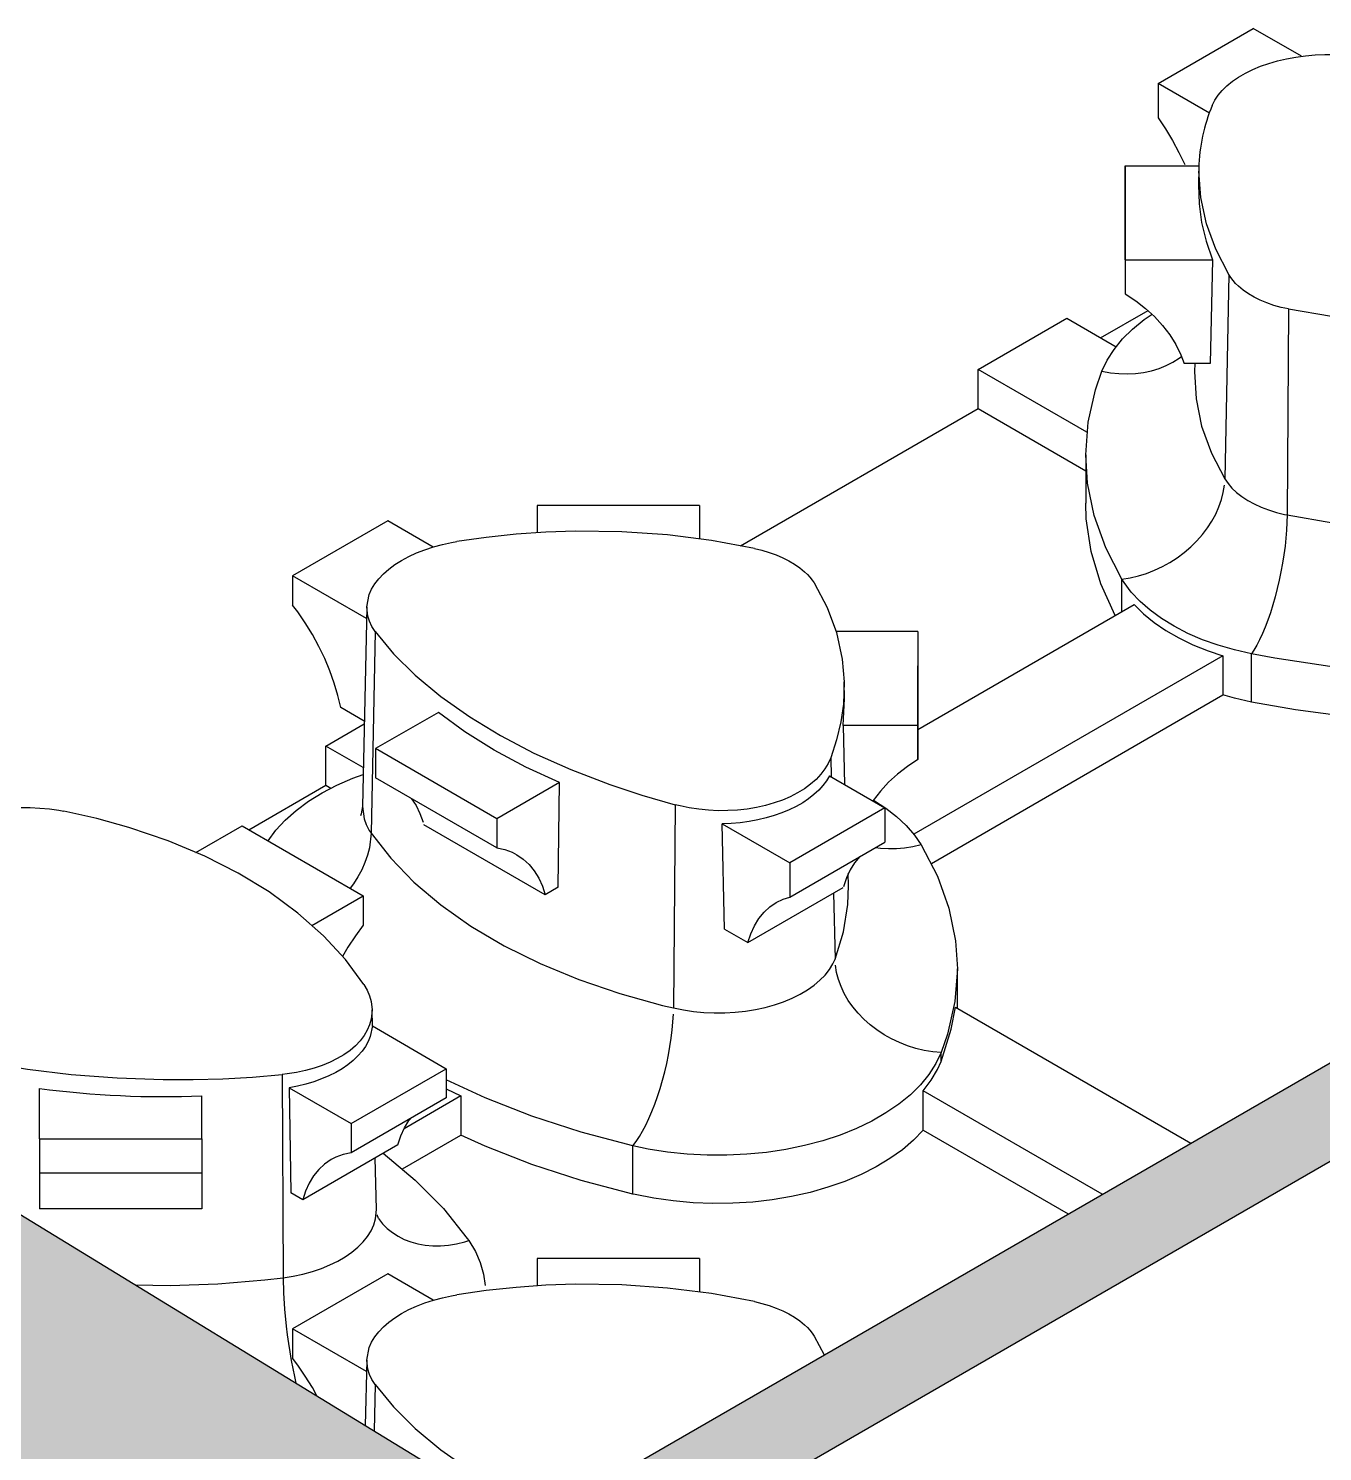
# Model space of a CAD drawing. Header units: millimetres. Extents: x 441156 to 441876, y 4514765 to 4515211.
# Drawn here: x 441489.989 to 441490.625, y 4515036.565 to 4515037.264 of the extents above; entities that cross this region are included whole.
import ezdxf

# ---------------------------------------------------------------- set-up
doc = ezdxf.new("R2010")
doc.units = ezdxf.units.MM
doc.layers.add('Cornice', color=7, linetype='Continuous')
doc.layers.add('Cornice_Tratteggi', color=7, linetype='Continuous', lineweight=5)

msp = doc.modelspace()

# ---------------------------------------------------------------- hatches: boundary and pattern name
at = {"layer": 'Cornice_Tratteggi'}
h = msp.add_hatch(dxfattribs=at)
h.set_pattern_fill('AR-RSHKE', color=254, scale=3.01875e-05)
h.set_pattern_definition([(0, (441481.528145, 4515051.270611), (0.0195524437, 0.00920115), [0.004600575, -0.0038338125, 0.0053673375, -0.0023002875, 0.0069008625, -0.00306705]), (0, (441481.5327455, 4515051.270994), (0.0195524437, 0.00920115), [0.0038338125, -0.0145684875, 0.00306705, -0.004600575]), (0, (441481.541947, 4515051.2700355), (0.0195524437, 0.00920115), [0.002300287, -0.023769637]), (90, (441481.528145, 4515051.2706106), (-0.0065174813, 0.00920115), [0.008817769, -0.027986831]), (90, (441481.5327455, 4515051.2706106), (-0.0065174813, 0.00920115), [0.008626078, -0.028178522]), (90, (441481.5365793, 4515051.2706106), (-0.0065174813, 0.00920115), [0.008051006, -0.028753594]), (90, (441481.5419467, 4515051.2700355), (-0.0065174813, 0.00920115), [0.008817769, -0.027986831]), (90, (441481.544247, 4515051.2700355), (-0.0065174813, 0.00920115), [0.008817769, -0.027986831]), (90, (441481.551148, 4515051.2706106), (-0.0065174813, 0.00920115), [0.008434387, -0.028370212])])
h.paths.add_polyline_path([(441490.01807424, 4515036.35548412), (441489.97624511, 4515036.37963395), (441489.97624511, 4515035.76380895), (441489.76709948, 4515035.88455808), (441489.76709948, 4515035.83625808), (441490.01807424, 4515035.69135912)])
h.paths.add_polyline_path([(441491.33918857, 4515037.1182225), (441491.33918857, 4515037.16652215), (441489.97624511, 4515036.37963395), (441490.01807424, 4515036.35548412)])
msp.add_hatch(color=254, dxfattribs=at).paths.add_polyline_path([(441489.95742889, 4515036.69872815, 1.032811065), (441489.87026317, 4515036.55398606), (441489.93402486, 4515036.51502755), (441489.95044298, 4515036.52450647), (441489.97410147, 4515036.51084665), (441489.97605703, 4515036.51111167), (441489.98080044, 4515036.51153459), (441489.98556043, 4515036.51174106), (441489.99032181, 4515036.51172767), (441489.9950656, 4515036.51149707), (441489.99974206, 4515036.51105289), (441490.00430146, 4515036.51039877), (441490.00672284, 4515036.50995572), (441490.02303871, 4515036.50632802), (441490.03876728, 4515036.50200371), (441490.05794381, 4515036.49549603), (441490.07163157, 4515036.48976019), (441490.09426945, 4515036.50283074), (441490.14194986, 4515036.47530271), (441490.18703763, 4515036.50133389), (441490.18354425, 4515036.50335078), (441490.18318219, 4515036.50461077), (441490.18164739, 4515036.50884534), (441490.17973193, 4515036.51268618), (441490.17745039, 4515036.51610408), (441490.15980777, 4515036.52628996), (441490.1598081, 4515036.54066914), (441490.18876078, 4515036.55738394)])

# ---------------------------------------------------------------- linework, layer by layer
at = {"layer": 'Cornice', "color": 254, "linetype": 'Continuous'}
for p, q in [((441490.54406929, 4515037.23694978), (441490.59081656, 4515037.26393907)), ((441490.61447504, 4515037.25027925), (441490.59081656, 4515037.26393907)), ((441490.54406929, 4515037.23694978), (441490.54406891, 4515037.22011096)), ((441490.56927025, 4515037.22239937), (441490.54406929, 4515037.23694978)), ((441490.52784283, 4515037.19644725), (441490.5278423, 4515037.17960845)), ((441490.52784283, 4515037.15043576), (441490.52784283, 4515037.19644725)), ((441490.52784283, 4515037.19644725), (441490.56419972, 4515037.19644647)), ((441490.56408297, 4515037.19539221), (441490.56390714, 4515037.18716836)), ((441490.5278423, 4515037.17960845), (441490.5278423, 4515037.13359697)), ((441490.52784283, 4515037.15043576), (441490.5278423, 4515037.13359697)), ((441490.52784283, 4515037.15043576), (441490.57081912, 4515037.15043484)), ((441490.57081912, 4515037.15043484), (441490.56969934, 4515037.0994136)), ((441490.57881098, 4515037.14317394), (441490.57679249, 4515037.04280557)), ((441490.51586252, 4515037.11205329), (441490.53912762, 4515037.12548527)), ((441490.60816766, 4515037.12622502), (441490.60746589, 4515037.02509645)), ((441490.45566716, 4515037.09652534), (441490.49921256, 4515037.12166605)), ((441490.49921256, 4515037.12166605), (441490.52342296, 4515037.10768831)), ((441490.56969934, 4515037.0994136), (441490.5568827, 4515037.0994136)), ((441490.56203099, 4515037.0994136), (441490.56194805, 4515037.09553412)), ((441490.50908119, 4515037.06568703), (441490.45566716, 4515037.09652534)), ((441490.45566716, 4515037.07729981), (441490.45566716, 4515037.09652534)), ((441490.33898198, 4515037.00993224), (441490.45566716, 4515037.07729981)), ((441490.45566716, 4515037.07729981), (441490.50850321, 4515037.0467952)), ((441490.50850321, 4515037.0545626), (441490.50850321, 4515037.03090042)), ((441490.31885942, 4515037.0297803), (441490.23916442, 4515037.0297803)), ((441490.23916442, 4515037.0297803), (441490.23916442, 4515037.01635819)), ((441490.31885942, 4515037.0297803), (441490.31885942, 4515037.01330074)), ((441490.16580986, 4515037.02226097), (441490.11906259, 4515036.99527168)), ((441490.18814249, 4515037.00936667), (441490.16580986, 4515037.02226097)), ((441490.11906259, 4515036.99527168), (441490.11906226, 4515036.98089267)), ((441490.15536644, 4515036.97431074), (441490.11906259, 4515036.99527168)), ((441490.52633088, 4515036.97760522), (441490.52633088, 4515036.99361505)), ((441490.15548687, 4515036.97994334), (441490.1533909, 4515036.88190742)), ((441490.42616358, 4515036.91977416), (441490.53238665, 4515036.98110149)), ((441490.15958274, 4515036.96792489), (441490.15762588, 4515036.86882712)), ((441490.42616304, 4515036.96782912), (441490.3859894, 4515036.96782827)), ((441490.42616304, 4515036.96782912), (441490.42616304, 4515036.92181764)), ((441490.42616304, 4515036.96782912), (441490.42616358, 4515036.95099033)), ((441490.57593205, 4515036.95596078), (441490.42414202, 4515036.86832561)), ((441490.42616358, 4515036.90497884), (441490.42616358, 4515036.95099033)), ((441490.57593205, 4515036.95596078), (441490.57593205, 4515036.93673526)), ((441490.5899218, 4515036.93323899), (441490.5899218, 4515036.95690117)), ((441490.39009873, 4515036.93488704), (441490.38992104, 4515036.94319804)), ((441490.43273752, 4515036.85406265), (441490.57593205, 4515036.93673526)), ((441490.15428893, 4515036.92391144), (441490.14279874, 4515036.93054524)), ((441490.38941415, 4515036.92181685), (441490.39009873, 4515036.93488704)), ((441490.19067425, 4515036.92820492), (441490.1598081, 4515036.91038544)), ((441490.13548037, 4515036.91166719), (441490.15425895, 4515036.9225089)), ((441490.42616304, 4515036.92181764), (441490.38941415, 4515036.92181685)), ((441490.38941415, 4515036.92181685), (441490.39003601, 4515036.89280448)), ((441490.42616304, 4515036.92181764), (441490.42616358, 4515036.90497884)), ((441490.15380102, 4515036.90108986), (441490.13548037, 4515036.91166719)), ((441490.13548037, 4515036.89244166), (441490.13548037, 4515036.91166719)), ((441490.1598081, 4515036.91038544), (441490.15980777, 4515036.89600626)), ((441490.21936284, 4515036.87600183), (441490.1598081, 4515036.91038544)), ((441490.38337807, 4515036.90593593), (441490.38357351, 4515036.89653538)), ((441490.21936252, 4515036.86162264), (441490.15980777, 4515036.89600626)), ((441490.38265558, 4515036.89706532), (441490.40993658, 4515036.88131559)), ((441490.0976455, 4515036.8705979), (441490.13548037, 4515036.89244166)), ((441490.13548037, 4515036.89244166), (441490.13793949, 4515036.8910219)), ((441490.25022899, 4515036.8938213), (441490.21936284, 4515036.87600183)), ((441490.24944788, 4515036.84234896), (441490.25022899, 4515036.8938213)), ((441490.30690945, 4515036.88286658), (441490.30612348, 4515036.78309282)), ((441490.40993658, 4515036.88131559), (441490.36318932, 4515036.85432631)), ((441490.40993658, 4515036.88131559), (441490.40993697, 4515036.86447634)), ((441490.21936284, 4515036.87600183), (441490.21936252, 4515036.86162264)), ((441490.07163157, 4515036.85947649), (441490.09426945, 4515036.87254704)), ((441490.09426945, 4515036.87254704), (441490.1538242, 4515036.83816343)), ((441490.24309899, 4515036.83868346), (441490.18354425, 4515036.87306708)), ((441490.33007227, 4515036.87344526), (441490.36318932, 4515036.85432631)), ((441490.33111778, 4515036.82182023), (441490.33007227, 4515036.87344526)), ((441490.3631897, 4515036.83748705), (441490.40993697, 4515036.86447634)), ((441490.36318932, 4515036.85432631), (441490.3631897, 4515036.83748705)), ((441490.39205782, 4515036.84325281), (441490.39193392, 4515036.84904836)), ((441490.24944788, 4515036.84234896), (441490.24309899, 4515036.83868346)), ((441490.34265503, 4515036.81515926), (441490.3894023, 4515036.84214855)), ((441490.38476, 4515036.83946834), (441490.38543302, 4515036.80709803)), ((441490.12855486, 4515036.82357355), (441490.1538242, 4515036.83816343)), ((441490.1538242, 4515036.83816343), (441490.15382452, 4515036.82378462)), ((441490.33111778, 4515036.82182023), (441490.34265503, 4515036.81515926)), ((441490.44550267, 4515036.78295887), (441490.44550267, 4515036.80228129)), ((441490.44454281, 4515036.78351304), (441490.56016688, 4515036.71675809)), ((441490.15831669, 4515036.77420698), (441490.15814481, 4515036.78224636)), ((441490.15825078, 4515036.77424503), (441490.1945697, 4515036.75327759)), ((441490.43753294, 4515036.75677428), (441490.43753294, 4515036.76121094)), ((441490.11396147, 4515036.75038969), (441490.11442777, 4515036.65063458)), ((441490.14782244, 4515036.7262883), (441490.1945697, 4515036.75327759)), ((441490.1945697, 4515036.75327759), (441490.19457003, 4515036.7388982)), ((441489.99477287, 4515036.71876828), (441489.99477287, 4515036.7435795)), ((441490.11733955, 4515036.74388651), (441490.11821665, 4515036.69235854)), ((441490.11733955, 4515036.74388651), (441490.14782244, 4515036.7262883)), ((441490.51662148, 4515036.69161739), (441490.42868473, 4515036.7423872)), ((441490.42868473, 4515036.72316168), (441490.42868473, 4515036.7423872)), ((441490.07446787, 4515036.71876828), (441490.07446787, 4515036.73998428)), ((441490.19457003, 4515036.7388982), (441490.14782276, 4515036.71190892)), ((441490.20173257, 4515036.73991869), (441490.1738384, 4515036.72381413)), ((441490.20173257, 4515036.73991869), (441490.20173257, 4515036.72069316)), ((441490.14782244, 4515036.7262883), (441490.14782276, 4515036.71190892)), ((441490.17301319, 4515036.70411218), (441490.20173257, 4515036.72069316)), ((441490.42868473, 4515036.72316168), (441490.49997152, 4515036.68200462)), ((441489.99477287, 4515036.71876828), (441489.99477287, 4515036.70192918)), ((441489.99477287, 4515036.71876828), (441490.07446787, 4515036.71876828)), ((441490.07446787, 4515036.71876828), (441490.07446787, 4515036.70192918)), ((441490.17083355, 4515036.71595903), (441490.12408629, 4515036.68896974)), ((441490.28621161, 4515036.69174721), (441490.28621161, 4515036.71540939)), ((441490.16024139, 4515036.68418177), (441490.15969944, 4515036.70953081)), ((441490.07446787, 4515036.70192918), (441489.99477287, 4515036.70192918)), ((441489.99477287, 4515036.70192918), (441489.99477287, 4515036.68451213)), ((441490.07446787, 4515036.70192918), (441490.07446787, 4515036.68451213)), ((441490.12408629, 4515036.68896974), (441490.11821665, 4515036.69235854)), ((441490.07446787, 4515036.68451213), (441489.99477287, 4515036.68451213)), ((441490.31885942, 4515036.660064), (441490.23916442, 4515036.660064)), ((441490.23916442, 4515036.660064), (441490.23916442, 4515036.64664189)), ((441490.31885942, 4515036.660064), (441490.31885942, 4515036.64358444)), ((441490.16580986, 4515036.65254467), (441490.11906259, 4515036.62555538)), ((441490.18814249, 4515036.63965036), (441490.16580986, 4515036.65254467)), ((441490.11906259, 4515036.62555538), (441490.11906226, 4515036.61117637)), ((441490.15536644, 4515036.60459444), (441490.11906259, 4515036.62555538)), ((441490.15548687, 4515036.61022704), (441490.15480072, 4515036.5781336)), ((441490.15958274, 4515036.59820858), (441490.15913404, 4515036.57548593))]:
    msp.add_line(p, q, dxfattribs=at)
at = {"layer": 'Cornice', "color": 254}
for p, q in [((441489.97624511, 4515036.37963395), (441491.33918857, 4515037.16652215)), ((441490.01807424, 4515036.35548412), (441491.33918857, 4515037.1182225)), ((441489.95742889, 4515036.69872815), (441490.18876078, 4515036.55738394))]:
    msp.add_line(p, q, dxfattribs=at)
at = {"layer": 'Cornice', "color": 254, "linetype": 'Continuous'}
for points in [[(441490.57062781, 4515037.22616839, 0), (441490.57187756, 4515037.22868062, 0), (441490.57351559, 4515037.23114409, 0), (441490.57552274, 4515037.23353312, 0), (441490.57787983, 4515037.23582199, 0), (441490.58058281, 4515037.23800122, 0), (441490.58361777, 4515037.24006418, 0), (441490.58695099, 4515037.24198969, 0), (441490.59054877, 4515037.24375656, 0), (441490.59439804, 4515037.24535515, 0), (441490.5984847, 4515037.24678323, 0), (441490.60276443, 4515037.24802665, 0), (441490.60719289, 4515037.24907124, 0), (441490.61175361, 4515037.24991044, 0), (441490.61643061, 4515037.25054427, 0), (441490.62117402, 4515037.2509672, 0), (441490.62593401, 4515037.25117366, 0), (441490.63069539, 4515037.25116027, 0), (441490.63543917, 4515037.25092968, 0), (441490.64011564, 4515037.2504855, 0), (441490.64467504, 4515037.24983137, 0), (441490.64709642, 4515037.24938833, 0)], [(441490.54406891, 4515037.22011096, 0), (441490.54775736, 4515037.21463147, 0), (441490.55117892, 4515037.20894761, 0), (441490.55430756, 4515037.20310265, 0), (441490.55711946, 4515037.19714105, 0), (441490.55742301, 4515037.19644662, 0)], [(441490.57881098, 4515037.14317394, 0), (441490.57244888, 4515037.1555716, 0), (441490.56784933, 4515037.1680832, 0), (441490.56499634, 4515037.18098693, 0), (441490.56406412, 4515037.1938256, 0), (441490.56408304, 4515037.19539575, 0)], [(441490.56390714, 4515037.18716836, 0), (441490.56419251, 4515037.17791143, 0), (441490.56544324, 4515037.16868122, 0), (441490.56765479, 4515037.15951126, 0), (441490.57081912, 4515037.15043484, 0)], [(441490.60816766, 4515037.12622502, 0), (441490.60448902, 4515037.12701572, 0), (441490.60094316, 4515037.12798876, 0), (441490.59745924, 4515037.12917404, 0), (441490.59416727, 4515037.13053666, 0), (441490.59117575, 4515037.13202186, 0), (441490.58840886, 4515037.13365492, 0), (441490.58581705, 4515037.13547847, 0), (441490.58350223, 4515037.13743334, 0), (441490.58213135, 4515037.13879266, 0), (441490.58089375, 4515037.14019896, 0), (441490.57978012, 4515037.14166707, 0), (441490.57881098, 4515037.14317394, 0)], [(441490.5278423, 4515037.13359697, 0), (441490.53305855, 4515037.13024699, 0), (441490.53789738, 4515037.12653855, 0), (441490.54232194, 4515037.12249988, 0), (441490.54629856, 4515037.11816172, 0), (441490.54979699, 4515037.11355708, 0), (441490.55279058, 4515037.108721, 0), (441490.55525657, 4515037.10369029, 0), (441490.5568827, 4515037.0994136, 0)], [(441490.60816766, 4515037.12622502, 0), (441490.62926657, 4515037.1227682, 0), (441490.65081994, 4515037.12018056, 0), (441490.67331924, 4515037.11844728, 0), (441490.69597783, 4515037.11766591, 0), (441490.7105933, 4515037.11767129, 0), (441490.72516176, 4515037.11807494, 0), (441490.73981792, 4515037.11888848, 0), (441490.75433505, 4515037.12010599, 0)], [(441490.51647293, 4515037.09563295, 0), (441490.51905472, 4515037.10108727, 0), (441490.52245007, 4515037.10639092, 0), (441490.52663314, 4515037.11150354, 0), (441490.53157209, 4515037.11638622, 0), (441490.53722933, 4515037.1210018, 0), (441490.5410751, 4515037.1237113, 0)], [(441490.51647293, 4515037.09563295, 0), (441490.52062845, 4515037.0949176, 0), (441490.52478595, 4515037.09450588, 0), (441490.5289138, 4515037.09440091, 0), (441490.53298056, 4515037.09460351, 0), (441490.5369553, 4515037.09511212, 0), (441490.54080777, 4515037.09592288, 0), (441490.54450864, 4515037.09702961, 0), (441490.54802975, 4515037.0984239, 0), (441490.5513443, 4515037.10009513, 0), (441490.55442706, 4515037.10203058, 0), (441490.5555965, 4515037.10288047, 0)], [(441490.50850321, 4515037.0545626, 0), (441490.50971014, 4515037.07063012, 0), (441490.51332187, 4515037.08657699, 0), (441490.51647293, 4515037.09563295, 0)], [(441490.56194805, 4515037.09553412, 0), (441490.5626796, 4515037.08204051, 0), (441490.56544537, 4515037.06863505, 0), (441490.57022429, 4515037.05541978, 0), (441490.57679249, 4515037.04280557, 0)], [(441490.52633088, 4515036.99361505, 0), (441490.51833176, 4515037.00902033, 0), (441490.51267269, 4515037.02476758, 0), (441490.50939619, 4515037.04073856, 0), (441490.50850321, 4515037.0545626, 0)], [(441490.52633088, 4515036.99361505, 0), (441490.53035573, 4515036.99425201, 0), (441490.53438249, 4515036.99519323, 0), (441490.53838053, 4515036.99643156, 0), (441490.54231942, 4515036.99795758, 0), (441490.54616917, 4515036.99975967, 0), (441490.54990049, 4515037.00182411, 0), (441490.55348499, 4515037.0041352, 0), (441490.55689537, 4515037.00667533, 0), (441490.56010569, 4515037.0094252, 0), (441490.56309152, 4515037.01236385, 0), (441490.56583013, 4515037.01546894, 0), (441490.56830067, 4515037.01871682, 0), (441490.57048435, 4515037.02208279, 0), (441490.57236454, 4515037.02554121, 0), (441490.57392694, 4515037.02906578, 0), (441490.57515966, 4515037.03262967, 0), (441490.57605331, 4515037.03620575, 0), (441490.57660109, 4515037.03976681, 0), (441490.57679249, 4515037.04280557, 0)], [(441490.57679249, 4515037.04280557, 0), (441490.57839625, 4515037.04047542, 0), (441490.58034566, 4515037.03823483, 0), (441490.58262589, 4515037.03610087, 0), (441490.58521959, 4515037.03408976, 0), (441490.58810701, 4515037.03221682, 0), (441490.59126619, 4515037.03049629, 0), (441490.59467307, 4515037.02894128, 0), (441490.59830173, 4515037.02756362, 0), (441490.60212456, 4515037.02637379, 0), (441490.60611245, 4515037.02538085, 0), (441490.60746589, 4515037.02509645, 0)], [(441490.52304615, 4515036.9757088, 0), (441490.51592246, 4515036.99125664, 0), (441490.51115693, 4515037.00710217, 0), (441490.50878534, 4515037.0231264, 0), (441490.50850321, 4515037.03090042, 0)], [(441490.60746589, 4515037.02509645, 0), (441490.60738036, 4515037.02147747, 0), (441490.60717328, 4515037.01768841, 0), (441490.60684622, 4515037.01375811, 0), (441490.60640167, 4515037.00971646, 0), (441490.60584301, 4515037.00559424, 0), (441490.60517451, 4515037.00142281, 0), (441490.60440124, 4515036.99723392, 0), (441490.60352908, 4515036.99305946, 0), (441490.60256469, 4515036.98893118, 0), (441490.60151539, 4515036.98488052, 0), (441490.60038918, 4515036.9809383, 0), (441490.59919461, 4515036.97713452, 0), (441490.5979408, 4515036.97349812, 0), (441490.59663727, 4515036.9700568, 0), (441490.59529395, 4515036.96683673, 0), (441490.59392106, 4515036.96386242, 0), (441490.59252905, 4515036.96115651, 0), (441490.59112852, 4515036.95873959, 0), (441490.5899218, 4515036.95690117, 0)], [(441490.60746589, 4515037.02509645, 0), (441490.62986632, 4515037.02122353, 0), (441490.65276616, 4515037.01849252, 0), (441490.67599114, 4515037.01692419, 0), (441490.69936449, 4515037.01653049, 0), (441490.72270833, 4515037.01731441, 0), (441490.745845, 4515037.01926998, 0), (441490.75480135, 4515037.02035088, 0)], [(441490.34583821, 4515037.00866834, 0), (441490.3247393, 4515037.01255778, 0), (441490.30318593, 4515037.01528119, 0), (441490.28068664, 4515037.01684222, 0), (441490.25802804, 4515037.01713728, 0), (441490.24341257, 4515037.01665286, 0), (441490.22884411, 4515037.01564233, 0), (441490.21418796, 4515037.01408578, 0), (441490.19967082, 4515037.01199834, 0)], [(441490.15548682, 4515036.97994134, 0), (441490.15552857, 4515036.98078957, 0), (441490.15591848, 4515036.98346227, 0), (441490.15670486, 4515036.98612245, 0), (441490.15788156, 4515036.98874182, 0), (441490.15944764, 4515036.99130816, 0), (441490.16139362, 4515036.9938151, 0), (441490.16369697, 4515036.99623652, 0), (441490.16633519, 4515036.99854631, 0), (441490.169301, 4515037.00073347, 0), (441490.17258111, 4515037.00279298, 0), (441490.17613928, 4515037.00470385, 0), (441490.17993929, 4515037.00644511, 0), (441490.18397144, 4515037.00800882, 0), (441490.18821734, 4515037.00939103, 0), (441490.19263117, 4515037.01057824, 0), (441490.19716714, 4515037.01155692, 0), (441490.19967082, 4515037.01199834, 0)], [(441490.34583821, 4515037.00866834, 0), (441490.34951686, 4515037.00778248, 0), (441490.35306271, 4515037.00673277, 0), (441490.35654663, 4515037.00548852, 0), (441490.3598386, 4515037.0040875, 0), (441490.36283012, 4515037.00258503, 0), (441490.36559701, 4515037.0009545, 0), (441490.36818882, 4515036.99915431, 0), (441490.37050364, 4515036.99724359, 0), (441490.37187452, 4515036.9959248, 0), (441490.37311212, 4515036.99456789, 0), (441490.37422576, 4515036.99315868, 0), (441490.37519489, 4515036.99171942, 0)], [(441490.5899218, 4515036.95690117, 0), (441490.58155456, 4515036.95882076, 0), (441490.57350894, 4515036.96115406, 0), (441490.56584618, 4515036.96388334, 0), (441490.55862458, 4515036.96698781, 0), (441490.55189911, 4515036.97044385, 0), (441490.54572096, 4515036.97422516, 0), (441490.54013714, 4515036.97830296, 0), (441490.53519016, 4515036.98264621, 0), (441490.53091765, 4515036.98722186, 0), (441490.52735214, 4515036.99199509, 0), (441490.52633088, 4515036.99361505, 0)], [(441490.37519489, 4515036.99171942, 0), (441490.38155699, 4515036.97975438, 0), (441490.38615654, 4515036.96737855, 0), (441490.38900953, 4515036.95430257, 0), (441490.3899209, 4515036.94320464, 0)], [(441490.14279874, 4515036.93054524, 0), (441490.14137345, 4515036.93653082, 0), (441490.1395639, 4515036.94257517, 0), (441490.13738388, 4515036.94863227, 0), (441490.13484997, 4515036.95465603, 0), (441490.13198146, 4515036.96060061, 0), (441490.12880018, 4515036.96642076, 0), (441490.12533033, 4515036.97207219, 0), (441490.12159833, 4515036.97751189, 0), (441490.11906226, 4515036.98089267, 0)], [(441490.15958274, 4515036.96792489, 0), (441490.15799295, 4515036.97037045, 0), (441490.1567822, 4515036.97290501, 0), (441490.15596134, 4515036.97550145, 0), (441490.15554127, 4515036.97813264, 0), (441490.15548682, 4515036.97994134, 0)], [(441490.53238665, 4515036.98110149, 0), (441490.53690774, 4515036.97660616, 0), (441490.54209024, 4515036.97235544, 0), (441490.5478947, 4515036.96838167, 0), (441490.55427695, 4515036.9647151, 0), (441490.56118843, 4515036.96138362, 0), (441490.56857652, 4515036.9584126, 0), (441490.57593205, 4515036.95596078, 0)], [(441490.15958274, 4515036.96792489, 0), (441490.16862447, 4515036.95700831, 0), (441490.17929005, 4515036.94641541, 0), (441490.19189002, 4515036.93593154, 0), (441490.20604146, 4515036.92594496, 0), (441490.22118757, 4515036.916788, 0), (441490.23759732, 4515036.90823312, 0), (441490.25568849, 4515036.90012247, 0), (441490.27486501, 4515036.89277065, 0), (441490.29059358, 4515036.8875663, 0), (441490.30690945, 4515036.88286658, 0)], [(441490.76662368, 4515036.95120974, 0), (441490.73921654, 4515036.94833369, 0), (441490.71148103, 4515036.94683832, 0), (441490.68362542, 4515036.94673485, 0), (441490.65585888, 4515036.94802407, 0), (441490.62838992, 4515036.95069629, 0), (441490.60142478, 4515036.95473144, 0), (441490.5899218, 4515036.95690117, 0)], [(441490.3899209, 4515036.94320464, 0), (441490.38994175, 4515036.9409776, 0), (441490.38951757, 4515036.93229991, 0), (441490.38829284, 4515036.92358544, 0), (441490.38624027, 4515036.91475229, 0), (441490.38337807, 4515036.90593593, 0)], [(441490.5899218, 4515036.93323899, 0), (441490.58155456, 4515036.93515857, 0), (441490.57593205, 4515036.93673526, 0)], [(441490.7219286, 4515036.92357518, 0), (441490.69409361, 4515036.92294802, 0), (441490.66626907, 4515036.92371448, 0), (441490.63866394, 4515036.9258688, 0), (441490.61148549, 4515036.92939481, 0), (441490.5899218, 4515036.93323899, 0)], [(441490.25022899, 4515036.8938213, 0), (441490.2336061, 4515036.90136135, 0), (441490.21807496, 4515036.90964103, 0), (441490.20373403, 4515036.91860783, 0), (441490.19067425, 4515036.92820492, 0)], [(441490.38337807, 4515036.90593593, 0), (441490.38212831, 4515036.90313483, 0), (441490.38049028, 4515036.90040598, 0), (441490.37848313, 4515036.89777777, 0), (441490.37612605, 4515036.89527859, 0), (441490.37342306, 4515036.89291904, 0), (441490.3703881, 4515036.89070607, 0), (441490.36705488, 4515036.88866231, 0), (441490.3634571, 4515036.88681035, 0), (441490.35960783, 4515036.88516061, 0), (441490.35552117, 4515036.883715, 0), (441490.35124144, 4515036.88248769, 0), (441490.34681299, 4515036.88149285, 0), (441490.34225226, 4515036.88073722, 0), (441490.33757527, 4515036.88022007, 0), (441490.33283185, 4515036.87994553, 0), (441490.32807186, 4515036.87991775, 0), (441490.32331049, 4515036.88013991, 0), (441490.3185667, 4515036.88060817, 0), (441490.31389023, 4515036.88131624, 0), (441490.30933083, 4515036.88225783, 0), (441490.30690945, 4515036.88286658, 0)], [(441490.42616358, 4515036.90497884, 0), (441490.42094732, 4515036.90162886, 0), (441490.41610849, 4515036.89792043, 0), (441490.41168393, 4515036.89388176, 0), (441490.40770731, 4515036.8895436, 0), (441490.40420889, 4515036.88493895, 0), (441490.40405355, 4515036.88471196, 0)], [(441490.10708589, 4515036.86514754, 0), (441490.11091592, 4515036.87035156, 0), (441490.11551697, 4515036.87534306, 0), (441490.12085403, 4515036.88008404, 0), (441490.12688647, 4515036.88453842, 0), (441490.13356839, 4515036.88867231, 0), (441490.14084893, 4515036.89245425, 0), (441490.14867269, 4515036.89585544, 0), (441490.15372955, 4515036.89774715, 0)], [(441490.38265558, 4515036.89706532, 0), (441490.38124384, 4515036.89463042, 0), (441490.37950691, 4515036.89226663, 0), (441490.37745538, 4515036.88998842, 0), (441490.37510181, 4515036.88780971, 0), (441490.37246059, 4515036.88574382, 0), (441490.36954787, 4515036.88380338, 0), (441490.36638145, 4515036.88200025, 0), (441490.36298069, 4515036.88034546, 0), (441490.35936638, 4515036.87884913, 0), (441490.35556063, 4515036.87752041, 0), (441490.3515867, 4515036.87636741, 0), (441490.34746889, 4515036.87539719, 0), (441490.34323237, 4515036.87461568, 0), (441490.33890305, 4515036.87402766, 0), (441490.33450739, 4515036.87363672, 0), (441490.33007227, 4515036.87344526, 0)], [(441489.93025423, 4515036.85645209, 0), (441489.93150398, 4515036.85896432, 0), (441489.93314202, 4515036.86142779, 0), (441489.93514916, 4515036.86381681, 0), (441489.93750625, 4515036.86610569, 0), (441489.94020923, 4515036.86828492, 0), (441489.94324419, 4515036.87034788, 0), (441489.94657742, 4515036.87227339, 0), (441489.9501752, 4515036.87404026, 0), (441489.95402446, 4515036.87563885, 0), (441489.95811112, 4515036.87706693, 0), (441489.96239085, 4515036.87831034, 0), (441489.96681931, 4515036.87935494, 0), (441489.97138003, 4515036.88019414, 0), (441489.97605703, 4515036.88082797, 0), (441489.98080044, 4515036.8812509, 0), (441489.98556043, 4515036.88145736, 0), (441489.99032181, 4515036.88144397, 0), (441489.9950656, 4515036.88121337, 0), (441489.99974206, 4515036.8807692, 0), (441490.00430146, 4515036.88011507, 0), (441490.00672284, 4515036.87967203, 0)], [(441490.15339092, 4515036.88190806, 0), (441490.15337994, 4515036.88158385, 0), (441490.15314546, 4515036.87968029, 0), (441490.15280799, 4515036.87842266, 0), (441490.15251455, 4515036.87768394, 0), (441490.15236315, 4515036.87738978, 0), (441490.15235602, 4515036.87737792, 0)], [(441490.1533909, 4515036.88190742, 0), (441490.15355149, 4515036.87894536, 0), (441490.15415862, 4515036.87600266, 0), (441490.15520767, 4515036.8731017, 0), (441490.15669065, 4515036.87026456, 0), (441490.15762588, 4515036.86882712, 0)], [(441490.17745039, 4515036.88582038, 0), (441490.17973193, 4515036.88240249, 0), (441490.18164739, 4515036.87856164, 0), (441490.18318219, 4515036.87432707, 0), (441490.18354425, 4515036.87306708, 0)], [(441490.40433003, 4515036.88511445, 0), (441490.41030565, 4515036.88122616, 0), (441490.41567155, 4515036.87705198, 0), (441490.42038691, 4515036.87262368, 0), (441490.42441582, 4515036.86797496, 0), (441490.42767499, 4515036.86322884, 0)], [(441490.15404955, 4515036.79461373, 0), (441490.14500782, 4515036.80682397, 0), (441490.13434225, 4515036.81842363, 0), (441490.12174228, 4515036.82963574, 0), (441490.10759083, 4515036.84003438, 0), (441490.09244473, 4515036.8492849, 0), (441490.07603497, 4515036.85763125, 0), (441490.05794381, 4515036.86521234, 0), (441490.03876728, 4515036.87172001, 0), (441490.02303871, 4515036.87604432, 0), (441490.00672284, 4515036.87967203, 0)], [(441490.15762588, 4515036.86882712, 0), (441490.1573842, 4515036.86529414, 0), (441490.15679904, 4515036.86171327, 0), (441490.15587485, 4515036.85811176, 0), (441490.15461867, 4515036.85451704, 0), (441490.15304006, 4515036.85095645, 0), (441490.15115103, 4515036.8474571, 0), (441490.14896597, 4515036.84404561, 0), (441490.14738827, 4515036.84187917, 0)], [(441490.15762588, 4515036.86882712, 0), (441490.16725807, 4515036.85655803, 0), (441490.17870575, 4515036.84482031, 0), (441490.19188178, 4515036.83370329, 0), (441490.2066859, 4515036.82329157, 0), (441490.22300543, 4515036.8136644, 0), (441490.24071617, 4515036.80489505, 0), (441490.25968334, 4515036.79705025, 0), (441490.27976258, 4515036.79018971, 0), (441490.30080107, 4515036.78436564, 0), (441490.30612348, 4515036.78309282, 0)], [(441490.21936252, 4515036.86162264, 0), (441490.22324882, 4515036.86082927, 0), (441490.22689111, 4515036.85951545, 0), (441490.22922085, 4515036.85832591, 0)], [(441490.42767499, 4515036.86322884, 0), (441490.42365014, 4515036.86225, 0), (441490.41962338, 4515036.86157467, 0), (441490.41562534, 4515036.86120798, 0), (441490.41168645, 4515036.86115271, 0), (441490.4078367, 4515036.86140931, 0), (441490.40524534, 4515036.86176765, 0)], [(441490.42767499, 4515036.86322884, 0), (441490.43567412, 4515036.84782356, 0), (441490.44133318, 4515036.83207631, 0), (441490.44460968, 4515036.81610533, 0), (441490.44550267, 4515036.80228129, 0)], [(441490.22922085, 4515036.85832591, 0), (441490.23239122, 4515036.85616125, 0), (441490.23524797, 4515036.85351168, 0), (441490.23776939, 4515036.85039735, 0), (441490.23993626, 4515036.84684198, 0), (441490.24173211, 4515036.84287261, 0), (441490.24309899, 4515036.83868346, 0)], [(441490.39762656, 4515036.85736899, 0), (441490.39505786, 4515036.85431722, 0), (441490.39284122, 4515036.85082093, 0), (441490.3909935, 4515036.84690674, 0), (441490.38952876, 4515036.84260443, 0), (441490.3894023, 4515036.84214855, 0)], [(441490.38543302, 4515036.80709803, 0), (441490.38960792, 4515036.82038133, 0), (441490.39176169, 4515036.83382416, 0), (441490.39205782, 4515036.84325281, 0)], [(441490.34265503, 4515036.81515926, 0), (441490.34408033, 4515036.81949908, 0), (441490.34588987, 4515036.82345396, 0), (441490.34806989, 4515036.82699382, 0), (441490.3506038, 4515036.8300917, 0), (441490.35347231, 4515036.83272404, 0), (441490.35653317, 4515036.8348017, 0)], [(441490.35653317, 4515036.8348017, 0), (441490.35999301, 4515036.83646496, 0), (441490.3631897, 4515036.83748705, 0)], [(441490.15382452, 4515036.82378462, 0), (441490.14993821, 4515036.81850376, 0), (441490.14629593, 4515036.81298424, 0), (441490.14355702, 4515036.80839073, 0)], [(441490.30612348, 4515036.78309282, 0), (441490.31096555, 4515036.78210929, 0), (441490.31593767, 4515036.78137315, 0), (441490.32100199, 4515036.78089001, 0), (441490.32611998, 4515036.78066353, 0), (441490.33125268, 4515036.78069545, 0), (441490.33636104, 4515036.78098552, 0), (441490.34140616, 4515036.78153153, 0), (441490.34634966, 4515036.78232933, 0), (441490.35115392, 4515036.78337284, 0), (441490.35578236, 4515036.78465413, 0), (441490.36019977, 4515036.78616344, 0), (441490.36437252, 4515036.78788928, 0), (441490.36826886, 4515036.78981853, 0), (441490.37185914, 4515036.7919365, 0), (441490.37511603, 4515036.79422706, 0), (441490.37801474, 4515036.79667279, 0), (441490.38053322, 4515036.79925508, 0), (441490.38265229, 4515036.80195426, 0), (441490.38435582, 4515036.80474981, 0), (441490.38543302, 4515036.80709803, 0)], [(441490.43753294, 4515036.76121094, 0), (441490.43337742, 4515036.76158441, 0), (441490.42921992, 4515036.76226202, 0), (441490.42509208, 4515036.76323863, 0), (441490.42102531, 4515036.76450679, 0), (441490.41705057, 4515036.76605686, 0), (441490.4131981, 4515036.76787703, 0), (441490.40949723, 4515036.76995346, 0), (441490.40597613, 4515036.77227034, 0), (441490.40266158, 4515036.77481004, 0), (441490.39957881, 4515036.77755323, 0), (441490.39675129, 4515036.78047904, 0), (441490.39420054, 4515036.78356519, 0), (441490.39194597, 4515036.7867882, 0), (441490.39000473, 4515036.79012354, 0), (441490.3883916, 4515036.79354583, 0), (441490.38711886, 4515036.79702902, 0), (441490.3861962, 4515036.80054659, 0), (441490.38563063, 4515036.80407179, 0), (441490.38543302, 4515036.80709803, 0)], [(441490.44550267, 4515036.80228129, 0), (441490.44429573, 4515036.78621377, 0), (441490.440684, 4515036.7702669, 0), (441490.43753294, 4515036.76121094, 0)], [(441490.15404955, 4515036.79461373, 0), (441490.15563934, 4515036.79186797, 0), (441490.1568501, 4515036.78905568, 0), (441490.15767095, 4515036.7862068, 0), (441490.15809102, 4515036.78335129, 0), (441490.15814486, 4515036.7822442, 0)], [(441490.28621161, 4515036.71540939, 0), (441490.2877998, 4515036.71752135, 0), (441490.28938874, 4515036.71993828, 0), (441490.29096634, 4515036.7226418, 0), (441490.2925206, 4515036.72561132, 0), (441490.29403969, 4515036.72882424, 0), (441490.29551205, 4515036.73225612, 0), (441490.29692647, 4515036.73588083, 0), (441490.29827219, 4515036.73967079, 0), (441490.29953896, 4515036.74359716, 0), (441490.30071715, 4515036.74763004, 0), (441490.30179779, 4515036.75173876, 0), (441490.30277266, 4515036.75589203, 0), (441490.30363432, 4515036.76005826, 0), (441490.30437624, 4515036.76420573, 0), (441490.30499275, 4515036.76830288, 0), (441490.30547917, 4515036.77231853, 0), (441490.3058318, 4515036.77622211, 0), (441490.30604796, 4515036.77998391, 0), (441490.30612348, 4515036.78309282, 0)], [(441490.43753294, 4515036.75677428, 0), (441490.44251445, 4515036.77259765, 0), (441490.44454281, 4515036.78351304, 0)], [(441490.15814486, 4515036.7822442, 0), (441490.15810373, 4515036.78049932, 0), (441490.15771381, 4515036.77766124, 0), (441490.15692744, 4515036.77486693, 0), (441490.15575074, 4515036.77214629, 0), (441490.15418465, 4515036.76951237, 0), (441490.15223868, 4515036.76697126, 0), (441490.14993532, 4515036.76454928, 0), (441490.1472971, 4515036.76227274, 0), (441490.14433129, 4515036.76015285, 0), (441490.14105119, 4515036.75819401, 0), (441490.13749301, 4515036.75641594, 0), (441490.13369301, 4515036.75483838, 0), (441490.12966085, 4515036.7534691, 0), (441490.12541496, 4515036.75231091, 0), (441490.12100112, 4515036.7513748, 0), (441490.11646516, 4515036.75067177, 0), (441490.11396147, 4515036.75038969, 0)], [(441490.15825078, 4515036.77424503, 0), (441490.15791926, 4515036.7716845, 0), (441490.15724222, 4515036.76914674, 0), (441490.15622382, 4515036.76664728, 0), (441490.15487027, 4515036.76420139, 0), (441490.15318985, 4515036.76182403, 0), (441490.15119283, 4515036.75952973, 0), (441490.14889143, 4515036.75733253, 0), (441490.14629971, 4515036.75524584, 0), (441490.14343352, 4515036.75328244, 0), (441490.14031039, 4515036.75145433, 0), (441490.1369494, 4515036.74977267, 0), (441490.13337111, 4515036.74824776, 0), (441490.1295974, 4515036.74688892, 0), (441490.12565133, 4515036.74570446, 0), (441490.12155704, 4515036.74470161, 0), (441490.11733955, 4515036.74388651, 0)], [(441489.96779408, 4515036.75650872, 0), (441489.988893, 4515036.7530519, 0), (441490.01044636, 4515036.75046426, 0), (441490.03294566, 4515036.74873098, 0), (441490.05560425, 4515036.74794961, 0), (441490.07021972, 4515036.74795499, 0), (441490.08478818, 4515036.74835864, 0), (441490.09944434, 4515036.74917218, 0), (441490.11396147, 4515036.75038969, 0)], [(441490.43753294, 4515036.76121094, 0), (441490.43495115, 4515036.75575662, 0), (441490.4315558, 4515036.75045297, 0), (441490.42737273, 4515036.74534035, 0), (441490.42243379, 4515036.74045767, 0), (441490.41677655, 4515036.73584209, 0), (441490.41044407, 4515036.73152875, 0), (441490.40348455, 4515036.72755046, 0), (441490.39595095, 4515036.72393751, 0), (441490.38790061, 4515036.72071738, 0), (441490.37939479, 4515036.7179146, 0), (441490.37049823, 4515036.71555048, 0), (441490.36127864, 4515036.71364303, 0), (441490.35180619, 4515036.71220675, 0), (441490.34215296, 4515036.71125258, 0), (441490.33239242, 4515036.71078779, 0), (441490.32259886, 4515036.7108159, 0), (441490.31284681, 4515036.7113367, 0), (441490.3032105, 4515036.71234624, 0), (441490.29376324, 4515036.71383682, 0), (441490.28621161, 4515036.71540939, 0)], [(441490.42868473, 4515036.7423872, 0), (441490.43263885, 4515036.74756019, 0), (441490.43579701, 4515036.75291247, 0), (441490.43753294, 4515036.75677428, 0)], [(441490.28621161, 4515036.71540939, 0), (441490.26086036, 4515036.72203904, 0), (441490.23659949, 4515036.72991203, 0), (441490.21361152, 4515036.73896914, 0), (441490.19456983, 4515036.74786641, 0)], [(441490.19456993, 4515036.7434297, 0), (441490.20173257, 4515036.73991869, 0)], [(441490.17083355, 4515036.71595903, 0), (441490.17225885, 4515036.72029884, 0), (441490.17406839, 4515036.72425373, 0), (441490.17624841, 4515036.72779358, 0), (441490.17692741, 4515036.72871233, 0)], [(441490.28621161, 4515036.69174721, 0), (441490.26086036, 4515036.69837686, 0), (441490.23659949, 4515036.70624985, 0), (441490.21361152, 4515036.71530696, 0), (441490.20173257, 4515036.72069316, 0)], [(441490.42868473, 4515036.72316168, 0), (441490.42396474, 4515036.71820734, 0), (441490.41851481, 4515036.71350935, 0), (441490.41237641, 4515036.70910348, 0), (441490.40559626, 4515036.70502325, 0), (441490.39822596, 4515036.70129972, 0), (441490.3903216, 4515036.69796122, 0), (441490.38194334, 4515036.69503317, 0), (441490.37315495, 4515036.69253784, 0), (441490.36402331, 4515036.69049423, 0), (441490.35461791, 4515036.68891789, 0), (441490.34501034, 4515036.68782082, 0), (441490.33527371, 4515036.68721137, 0), (441490.32548214, 4515036.68709417, 0), (441490.31571013, 4515036.68747012, 0), (441490.30603206, 4515036.68833635, 0), (441490.29652158, 4515036.68968628, 0), (441490.28725108, 4515036.69150963, 0), (441490.28621161, 4515036.69174721, 0)], [(441490.13796442, 4515036.70861218, 0), (441490.13479406, 4515036.70644753, 0), (441490.1319373, 4515036.70379796, 0), (441490.12941589, 4515036.70068363, 0), (441490.12724902, 4515036.69712825, 0), (441490.12545317, 4515036.69315888, 0), (441490.12408629, 4515036.68896974, 0)], [(441490.14782276, 4515036.71190892, 0), (441490.14393645, 4515036.71111554, 0), (441490.14029417, 4515036.70980173, 0), (441490.13796442, 4515036.70861218, 0)], [(441490.1635188, 4515036.71173589, 0), (441490.17935552, 4515036.6985231, 0), (441490.1931496, 4515036.68456773, 0), (441490.20479726, 4515036.66997475, 0), (441490.20558147, 4515036.66885801, 0)], [(441490.11442777, 4515036.65063458, 0), (441490.1193792, 4515036.65141581, 0), (441490.12419386, 4515036.65244323, 0), (441490.12883509, 4515036.653709, 0), (441490.13326759, 4515036.65520349, 0), (441490.13745761, 4515036.65691534, 0), (441490.14137326, 4515036.65883151, 0), (441490.14498475, 4515036.66093742, 0), (441490.14826459, 4515036.66321705, 0), (441490.15118781, 4515036.66565303, 0), (441490.15373218, 4515036.66822684, 0), (441490.15587833, 4515036.67091889, 0), (441490.15760991, 4515036.67370868, 0), (441490.15891377, 4515036.67657499, 0), (441490.15977996, 4515036.679496, 0), (441490.1602019, 4515036.68244948, 0), (441490.16024139, 4515036.68418177, 0)], [(441490.16127628, 4515036.67965226, 0), (441490.16118407, 4515036.67982168, 0), (441490.160928, 4515036.68040909, 0), (441490.16059781, 4515036.68146727, 0), (441490.16031866, 4515036.68302182, 0), (441490.16024146, 4515036.68417866, 0)], [(441490.16123469, 4515036.67971423, 0), (441490.16323166, 4515036.67716951, 0), (441490.16551896, 4515036.67485671, 0), (441490.16807917, 4515036.67279342, 0), (441490.17089283, 4515036.67099535, 0), (441490.1739385, 4515036.66947619, 0), (441490.17719303, 4515036.66824749, 0), (441490.18063162, 4515036.66731861, 0), (441490.18422812, 4515036.66669661, 0), (441490.18795515, 4515036.66638623, 0), (441490.19178435, 4515036.66638984, 0), (441490.19568658, 4515036.66670739, 0), (441490.19963214, 4515036.66733649, 0), (441490.20359099, 4515036.66827233, 0), (441490.20558147, 4515036.66885801, 0)], [(441490.20558147, 4515036.66885801, 0), (441490.2088318, 4515036.66352415, 0), (441490.21126456, 4515036.65804704, 0), (441490.21286123, 4515036.65246836, 0), (441490.21360968, 4515036.64683057, 0), (441490.2136703, 4515036.64470097, 0)], [(441490.0419237, 4515036.64710167, 0), (441490.05899091, 4515036.64681419, 0), (441490.08233475, 4515036.6475981, 0), (441490.10547142, 4515036.64955368, 0), (441490.11442777, 4515036.65063458, 0)], [(441490.11442777, 4515036.65063458, 0), (441490.11448541, 4515036.647011, 0), (441490.11462496, 4515036.64321077, 0), (441490.11484535, 4515036.63926283, 0), (441490.11514491, 4515036.63519722, 0), (441490.11552137, 4515036.63104488, 0), (441490.11597185, 4515036.62683741, 0), (441490.11649293, 4515036.62260683, 0), (441490.11708065, 4515036.61838534, 0), (441490.11773052, 4515036.61420508, 0), (441490.1184376, 4515036.61009784, 0), (441490.11919652, 4515036.6060949, 0), (441490.12000149, 4515036.60222671, 0), (441490.12075176, 4515036.59893758, 0)], [(441490.34583821, 4515036.63895204, 0), (441490.3247393, 4515036.64284148, 0), (441490.30318593, 4515036.64556489, 0), (441490.28068664, 4515036.64712592, 0), (441490.25802804, 4515036.64742098, 0), (441490.24341257, 4515036.64693656, 0), (441490.22884411, 4515036.64592603, 0), (441490.21418796, 4515036.64436948, 0), (441490.19967082, 4515036.64228204, 0)], [(441490.15548682, 4515036.61022503, 0), (441490.15552857, 4515036.61107327, 0), (441490.15591848, 4515036.61374597, 0), (441490.15670486, 4515036.61640615, 0), (441490.15788156, 4515036.61902552, 0), (441490.15944764, 4515036.62159186, 0), (441490.16139362, 4515036.6240988, 0), (441490.16369697, 4515036.62652022, 0), (441490.16633519, 4515036.62883001, 0), (441490.169301, 4515036.63101717, 0), (441490.17258111, 4515036.63307668, 0), (441490.17613928, 4515036.63498755, 0), (441490.17993929, 4515036.63672881, 0), (441490.18397144, 4515036.63829251, 0), (441490.18821734, 4515036.63967473, 0), (441490.19263117, 4515036.64086193, 0), (441490.19716714, 4515036.64184061, 0), (441490.19967082, 4515036.64228204, 0)], [(441490.34583821, 4515036.63895204, 0), (441490.34951686, 4515036.63806618, 0), (441490.35306271, 4515036.63701647, 0), (441490.35654663, 4515036.63577222, 0), (441490.3598386, 4515036.63437119, 0), (441490.36283012, 4515036.63286872, 0), (441490.36559701, 4515036.6312382, 0), (441490.36818882, 4515036.62943801, 0), (441490.37050364, 4515036.62752728, 0), (441490.37187452, 4515036.6262085, 0), (441490.37311212, 4515036.62485158, 0), (441490.37422576, 4515036.62344237, 0), (441490.37519489, 4515036.62200312, 0)], [(441490.37519489, 4515036.62200312, 0), (441490.38009218, 4515036.61279292, 0)], [(441490.13100328, 4515036.59267388, 0), (441490.12880018, 4515036.59670446, 0), (441490.12533033, 4515036.60235589, 0), (441490.12159833, 4515036.60779558, 0), (441490.11906226, 4515036.61117637, 0)], [(441490.15958274, 4515036.59820858, 0), (441490.15799295, 4515036.60065414, 0), (441490.1567822, 4515036.60318871, 0), (441490.15596134, 4515036.60578515, 0), (441490.15554127, 4515036.60841634, 0), (441490.15548682, 4515036.61022503, 0)], [(441490.15958274, 4515036.59820858, 0), (441490.16862447, 4515036.58729201, 0), (441490.17929005, 4515036.57669911, 0), (441490.19189002, 4515036.56621524, 0), (441490.20604146, 4515036.55622866, 0), (441490.22118757, 4515036.5470717, 0), (441490.23759732, 4515036.53851682, 0), (441490.24538987, 4515036.53502325, 0)]]:
    msp.add_polyline3d(points, dxfattribs=at)
for centre, radius, start, end in [((441490.6486666, 4515037.19337539), 0.08462905, 157.20716567, 178.63169164), ((441490.05489427, 4515037.19552968), 0.45594699, 262.42262419, 272.46033701)]:
    msp.add_arc(centre, radius, start, end, dxfattribs=at)

doc.saveas('drawing.dxf')
